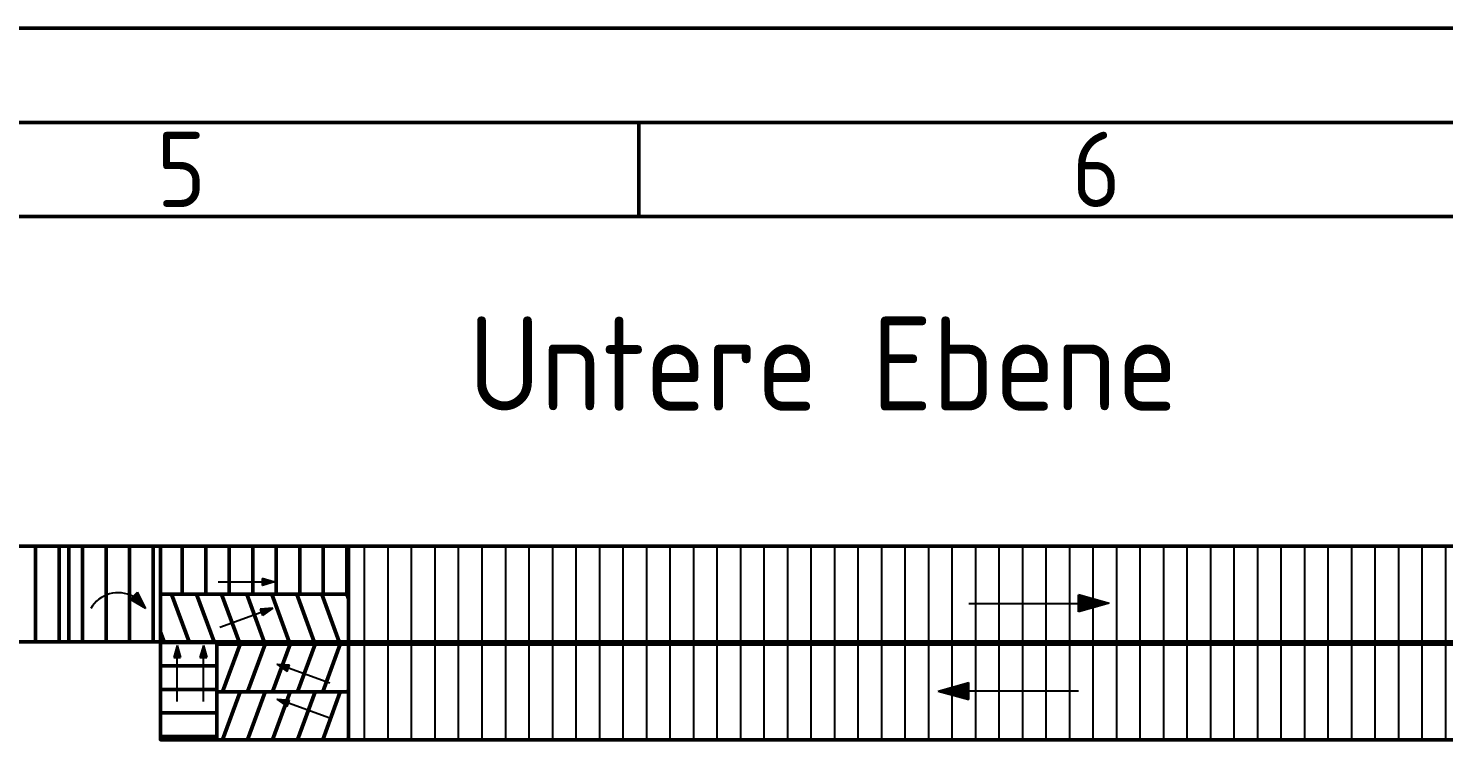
# Model space of a CAD drawing. Header units: millimetres. Extents: x 0 to 118800, y 79635 to 177025.
# Drawn here: x 43172 to 58228, y 169459 to 177025 of the extents above; entities that cross this region are included whole.
import ezdxf
from ezdxf.enums import TextEntityAlignment as Align

# ---------------------------------------------------------------- set-up
doc = ezdxf.new("R2010")
doc.units = ezdxf.units.MM
doc.header["$LTSCALE"] = 200
for name, color, linetype, lineweight in [('AM_0', 7, 'Continuous', 50), ('AM_2', 5, 'Continuous', 50), ('AM_BOR', 7, 'Continuous', 50)]:
    doc.layers.add(name, color=color, linetype=linetype, lineweight=lineweight)
doc.layers.add('TECHNOLOGIE', color=4, linetype='Continuous')
doc.styles.add('ACDINTS', font='isocp.shx', dxfattribs={"height": 1})
doc.styles.get("Standard").update_dxf_attribs({"font": 'ISOCP.SHX'})
pattern_1 = [(90, (0, 0), (-250, 2e-14), [])]

# ---------------------------------------------------------------- blocks, each defined once
blk = doc.blocks.new('DIN_A2')
blk.add_line((5, 415), (589, 415))
at = {"layer": 'AM_BOR', "color": 7, "lineweight": 50}
for p, q in [((0, 420), (594, 420)), ((248.333, 415), (248.333, 410)), ((10, 410), (584, 410))]:
    blk.add_line(p, q, dxfattribs=at)
at = {"layer": 'AM_BOR', "color": 7, "lineweight": 50, "style": 'ACDINTS'}
for s, p in [('5', (224, 412.5)), ('6', (272.667, 412.5))]:
    blk.add_text(s, height=4, dxfattribs=at).set_placement(p, align=Align.MIDDLE_CENTER)
blk = doc.blocks.new('_a_Pfeil')
at = {"layer": 'TECHNOLOGIE'}
for p, q in [((-49992.7, 55302.9), (-49759.3, 55302.9)), ((-49992.7, 55302.9), (-49759.3, 55302.9)), ((-49759.3, 55284.6), (-49759.3, 55321.3)), ((-49694.1, 55302.9), (-49759.3, 55321.3)), ((-49759.3, 55284.6), (-49759.3, 55321.3)), ((-49694.1, 55302.9), (-49759.3, 55321.3)), ((-49694.1, 55303), (-49759.3, 55284.6)), ((-49694.1, 55303), (-49759.3, 55284.6)), ((-49757.7, 55286.5), (-49757.7, 55318.9)), ((-49757.7, 55318.9), (-49700, 55302.9)), ((-49757.7, 55286.5), (-49757.7, 55318.9)), ((-49757.7, 55318.9), (-49700, 55302.9)), ((-49756.5, 55287.2), (-49756.1, 55316)), ((-49756.5, 55287.2), (-49756.1, 55316)), ((-49700, 55302.9), (-49756.5, 55287.2)), ((-49700, 55302.9), (-49756.5, 55287.2)), ((-49756.1, 55316), (-49706.9, 55303.1)), ((-49756.1, 55316), (-49706.9, 55303.1)), ((-49754.9, 55289.8), (-49754.4, 55313.8)), ((-49754.9, 55289.8), (-49754.4, 55313.8)), ((-49706.9, 55303.1), (-49754.9, 55289.8)), ((-49706.9, 55303.1), (-49754.9, 55289.8)), ((-49754.4, 55313.8), (-49714, 55303.1)), ((-49754.4, 55313.8), (-49714, 55303.1)), ((-49753.2, 55291.8), (-49752.6, 55311.8)), ((-49753.2, 55291.8), (-49752.6, 55311.8)), ((-49714, 55303.1), (-49753.2, 55291.8)), ((-49714, 55303.1), (-49753.2, 55291.8)), ((-49752.6, 55311.8), (-49719.9, 55303.1)), ((-49752.6, 55311.8), (-49719.9, 55303.1)), ((-49751.4, 55294.3), (-49750.8, 55309.3)), ((-49751.4, 55294.3), (-49750.8, 55309.3)), ((-49719.9, 55303.1), (-49751.4, 55294.3)), ((-49719.9, 55303.1), (-49751.4, 55294.3)), ((-49750.8, 55309.3), (-49725.4, 55303.1)), ((-49750.8, 55309.3), (-49725.4, 55303.1)), ((-49749.8, 55296.9), (-49749.4, 55307.4)), ((-49749.8, 55296.9), (-49749.4, 55307.4)), ((-49725.4, 55303.1), (-49749.8, 55296.9)), ((-49725.4, 55303.1), (-49749.8, 55296.9)), ((-49749.4, 55307.4), (-49731.3, 55303.4)), ((-49749.4, 55307.4), (-49731.3, 55303.4)), ((-49748.6, 55299.4), (-49748.1, 55305.1)), ((-49748.6, 55299.4), (-49748.1, 55305.1)), ((-49731.3, 55303.4), (-49748.6, 55299.4)), ((-49731.3, 55303.4), (-49748.6, 55299.4)), ((-49748.1, 55305.1), (-49737, 55303.4)), ((-49748.1, 55305.1), (-49737, 55303.4)), ((-49737, 55303.4), (-49746.5, 55301.8)), ((-49737, 55303.4), (-49746.5, 55301.8)), ((-49746.5, 55301.8), (-49746.5, 55303.1)), ((-49746.5, 55301.8), (-49746.5, 55303.1))]:
    blk.add_line(p, q, dxfattribs=at)
blk = doc.blocks.new('eckumlenkung 1000 ds')
at = {"layer": 'AM_2'}
h = blk.add_hatch(dxfattribs=at)
h.set_pattern_fill('_USER', color=256, scale=250, style=0, pattern_type=0)
h.set_pattern_definition([(7e-15, (-151190.63, -152743), (0, 250), [])])
h.paths.add_polyline_path([(-1400, 508), (-2000, 508), (-2000, -533), (-1400, -533)])
h = blk.add_hatch(dxfattribs=at)
h.set_pattern_fill('_USER', color=256, scale=250, angle=110, style=0, pattern_type=0)
h.set_pattern_definition([(110, (-14100.8, -15925.1), (-234.9232, -85.505), [])])
h.paths.add_polyline_path([(0, 508), (0, 0), (-1400, 0), (-1400, 508)])
h = blk.add_hatch(dxfattribs=at)
h.set_pattern_fill('_USER', color=256, scale=250, angle=110, style=0, pattern_type=0)
h.set_pattern_definition([(110, (-14100.8, -16433.07), (-234.9232, -85.505), [])])
h.paths.add_polyline_path([(-1400, 0), (-1400, -508), (0, -508), (0, 0)])
h = blk.add_hatch(dxfattribs=at)
h.set_pattern_fill('_USER', color=256, scale=250, angle=70, style=0, pattern_type=0)
h.set_pattern_definition([(70, (-151190.63, -152951), (-234.92316, 85.50504), [])])
h.paths.add_polyline_path([(-2000, -1041), (0, -1041), (0, -533), (-2000, -533)])
h = blk.add_hatch(dxfattribs=at)
h.set_pattern_fill('_USER', color=256, scale=250, angle=90, style=0, pattern_type=0)
h.set_pattern_definition([(90, (-151190.63, -152938.5), (-250, 2e-14), [])])
h.paths.add_polyline_path([(-2000, -1041), (0, -1041), (0, -1549), (-2000, -1549)])
blk.add_line((-1400, 0), (0, 0), dxfattribs=at)
for points in [[(-1400, 508), (-2000, 508), (-2000, -533), (-1400, -533)], [(-1400, 508), (0, 508), (0, -508), (-1400, -508)], [(-2000, -1041), (0, -1041), (0, -533), (-2000, -533)], [(-2000, -1041), (0, -1041), (0, -1549), (-2000, -1549)]]:
    blk.add_lwpolyline(points, close=True, dxfattribs=at)
at = {"layer": 'AM_2', "yscale": 2, "zscale": 2}
for p, xscale, rotation in [((-131985, 70019), 2.00000000000245, 200.0000000004078), ((-112428, -99883), 2, 270), ((-112149, -99883), 2, 270), ((-131985, 69646), 2.00000000000245, 200.0000000004078), ((54759, -138820), 1.999999999992497, 340.0000000003757)]:
    blk.add_blockref('_a_Pfeil', p, dxfattribs=dict(at, xscale=xscale, rotation=rotation))
at = {"layer": 'AM_2', "xscale": 2, "yscale": 2, "zscale": 2}
blk.add_blockref('_a_Pfeil', (98600, -111775), dxfattribs=at)
blk = doc.blocks.new('pfeil gerade')
at = {"layer": 'TECHNOLOGIE'}
for p, q in [((0, 0), (1167.09, 0)), ((0, 0), (1167.09, 0)), ((1493.02, 0), (1167.09, 92.01)), ((1167.09, -91.28), (1167.09, 92.01)), ((1493.02, 0), (1167.09, 92.01)), ((1167.09, -91.28), (1167.09, 92.01)), ((1493.02, 0.72), (1167.09, -91.28)), ((1493.02, 0.72), (1167.09, -91.28)), ((1175.04, 79.89), (1463.71, 0.08)), ((1175.04, -81.95), (1175.04, 79.89)), ((1175.04, 79.89), (1463.71, 0.08)), ((1175.04, -81.95), (1175.04, 79.89)), ((1180.95, -78.62), (1182.92, 65.48)), ((1180.95, -78.62), (1182.92, 65.48)), ((1463.71, 0.08), (1180.95, -78.62)), ((1463.71, 0.08), (1180.95, -78.62)), ((1182.92, 65.48), (1429.23, 1.19)), ((1182.92, 65.48), (1429.23, 1.19)), ((1188.83, -65.32), (1191.78, 54.39)), ((1188.83, -65.32), (1191.78, 54.39)), ((1429.23, 1.19), (1188.83, -65.32)), ((1429.23, 1.19), (1188.83, -65.32)), ((1191.79, 54.39), (1393.76, 1.19)), ((1197.7, -55.35), (1200.65, 44.42)), ((1197.7, -55.35), (1200.65, 44.42)), ((1393.76, 1.19), (1197.7, -55.35)), ((1393.76, 1.19), (1197.7, -55.35)), ((1200.65, 44.42), (1364.2, 1.19)), ((1200.65, 44.42), (1364.2, 1.19)), ((1206.56, -43.15), (1209.52, 32.22)), ((1206.56, -43.15), (1209.52, 32.22)), ((1364.2, 1.19), (1206.57, -43.15)), ((1364.2, 1.19), (1206.57, -43.15)), ((1209.52, 32.22), (1336.62, 1.19)), ((1209.52, 32.22), (1336.62, 1.19)), ((1214.45, -29.85), (1216.42, 22.25)), ((1214.45, -29.85), (1216.42, 22.25)), ((1336.62, 1.19), (1214.45, -29.85)), ((1336.62, 1.19), (1214.45, -29.85)), ((1216.42, 22.25), (1307.06, 2.29)), ((1216.42, 22.25), (1307.06, 2.29)), ((1220.36, -17.65), (1223.31, 11.17)), ((1220.36, -17.65), (1223.31, 11.17)), ((1307.06, 2.29), (1220.36, -17.65)), ((1307.06, 2.29), (1220.36, -17.65)), ((1223.31, 11.17), (1278.49, 2.29)), ((1223.31, 11.17), (1278.49, 2.29)), ((1278.49, 2.29), (1231.2, -5.46)), ((1278.49, 2.29), (1231.2, -5.46)), ((1231.2, -5.46), (1231.2, 1.19)), ((1231.2, -5.46), (1231.2, 1.19))]:
    blk.add_line(p, q, dxfattribs=at)
blk = doc.blocks.new('pfeil klappstück')
at = {"layer": 'TECHNOLOGIE'}
for p, q in [((129.14, 267.3), (203.65, 345.54)), ((137.25, 268.08), (202.43, 334.6)), ((141.44, 265.98), (201.96, 327.26)), ((149.82, 267.55), (201.03, 317.31)), ((158.67, 268.6), (200.57, 307.89)), ((200.57, 307.89), (247.59, 220.94)), ((201.03, 317.31), (262.49, 204.17)), ((201.96, 327.26), (272.26, 194.22)), ((202.43, 334.6), (282.04, 184.27)), ((293.05, 172.3), (203.64, 345.54)), ((293.05, 172.3), (129.14, 267.3)), ((282.04, 184.27), (141.44, 265.98)), ((272.26, 194.22), (149.82, 267.55)), ((262.49, 204.17), (158.67, 268.6)), ((168.45, 268.08), (200.1, 298.98)), ((247.59, 220.94), (168.45, 268.08)), ((176.36, 269.65), (199.17, 290.08)), ((236.42, 231.94), (176.36, 269.65)), ((187.07, 269.65), (197.31, 280.65)), ((222.91, 246.6), (187.07, 269.65)), ((197.31, 280.65), (208.48, 261.27)), ((199.17, 290.08), (222.91, 246.6)), ((200.1, 298.98), (236.42, 231.94))]:
    blk.add_line(p, q, dxfattribs=at)
blk.add_arc((0, 0), 339.96, 61.895065, 149.54512, dxfattribs=at)

msp = doc.modelspace()

# ---------------------------------------------------------------- hatches: boundary and pattern name
at = {"layer": 'AM_2'}
h = msp.add_hatch(dxfattribs=at)
h.set_pattern_fill('_USER', color=256, scale=250, angle=90, style=0, pattern_type=0)
h.set_pattern_definition(pattern_1)
h.paths.add_polyline_path([(43603, 171516), (42628, 171516), (42628, 170500), (43603, 170500)])
h = msp.add_hatch(dxfattribs=at)
h.set_pattern_fill('_USER', color=256, scale=250, angle=90, style=0, pattern_type=0)
h.set_pattern_definition(pattern_1)
h.paths.add_polyline_path([(44578, 171516), (43603, 171516), (43603, 170500), (44578, 170500)])
at = {"layer": 'TECHNOLOGIE'}
h = msp.add_hatch(dxfattribs=at)
h.set_pattern_fill('_USER', color=256, scale=250, angle=90, style=0, pattern_type=0)
h.set_pattern_definition([(90, (0, 119866.28), (-250, 2e-14), [])])
h.paths.add_polyline_path([(46578, 171516), (46578, 170500), (63528, 170500), (63528, 171516)])
h = msp.add_hatch(dxfattribs=at)
h.set_pattern_fill('_USER', color=256, scale=250, angle=90, style=0, pattern_type=0)
h.set_pattern_definition([(90, (0, 118825.18), (-250, 2e-14), [])])
h.paths.add_polyline_path([(46578, 170475), (46578, 169459), (63528, 169459), (63528, 170475)])

# ---------------------------------------------------------------- linework, layer by layer
at = {"layer": 'AM_0'}
for points in [[(46578, 171516), (46578, 170500), (63528, 170500), (63528, 171516)], [(46578, 170475), (46578, 169459), (63528, 169459), (63528, 170475)]]:
    msp.add_lwpolyline(points, close=True, dxfattribs=at)
at = {"layer": 'AM_2'}
for points in [[(43603, 171516), (42628, 171516), (42628, 170500), (43603, 170500)], [(44578, 171516), (43603, 171516), (43603, 170500), (44578, 170500)]]:
    msp.add_lwpolyline(points, close=True, dxfattribs=at)

# ---------------------------------------------------------------- block references
at = {"layer": 'AM_0', "xscale": 200, "yscale": 200, "zscale": 200}
msp.add_blockref('DIN_A2', (0, 93025), dxfattribs=at)
at = {"layer": 'AM_0', "xscale": -1, "rotation": 180}
msp.add_blockref('eckumlenkung 1000 ds', (46578, 169967), dxfattribs=at)
at = {"layer": 'AM_0'}
msp.add_blockref('pfeil gerade', (53178, 170909), dxfattribs=at)
at = {"layer": 'AM_0', "xscale": -1}
msp.add_blockref('pfeil gerade', (54345, 169976), dxfattribs=at)
at = {"layer": 'AM_2'}
msp.add_blockref('pfeil klappstück', (44129, 170682), dxfattribs=at)

# ---------------------------------------------------------------- texts
at = {"layer": 'AM_0'}
msp.add_text('Untere Ebene', height=1000, dxfattribs=at).set_placement((47851, 172958))

doc.saveas('drawing.dxf')
